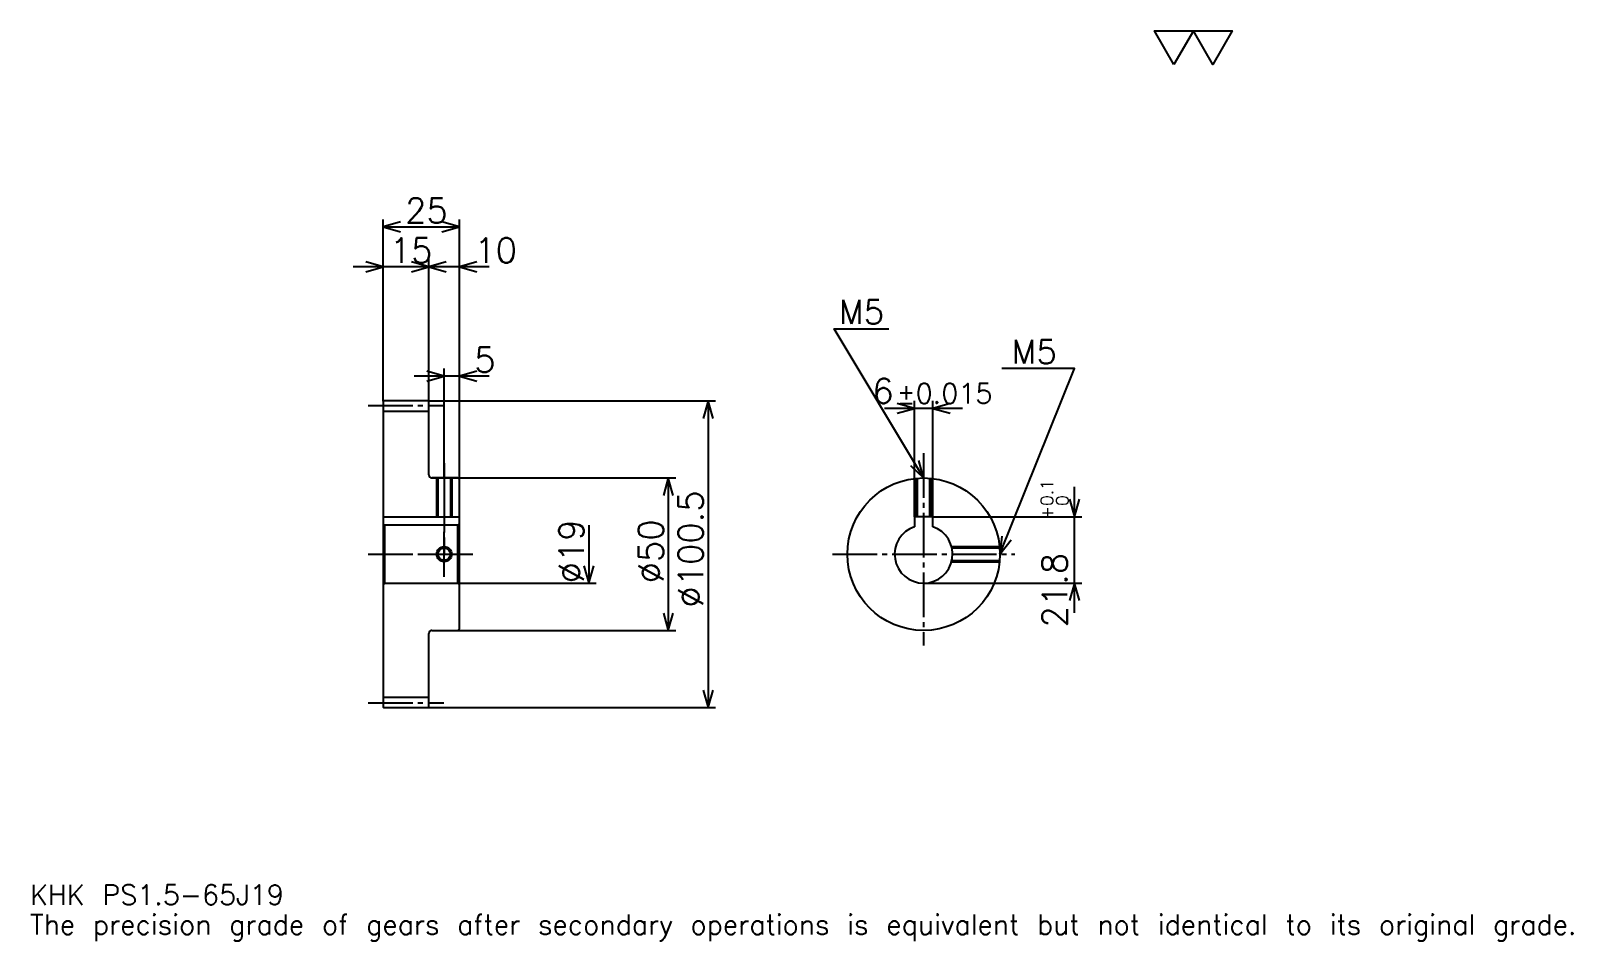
# Model space of a CAD drawing. Extents: x 17 to 522, y 6 to 304.
import ezdxf

# ---------------------------------------------------------------- set-up
doc = ezdxf.new("R2010")
doc.units = 0
doc.linetypes.add('DASHDOT', pattern=[19.565218, 14.673913, -1.630435, 1.630435, -1.630435])
doc.layers.get('0').update_dxf_attribs({"linetype": 'CONTINUOUS'})
doc.layers.add('DASHDOT', color=6, linetype='DASHDOT')
doc.styles.add('KANJI', font='TXT', dxfattribs={"bigfont": 'BIGFONT'})

msp = doc.modelspace()

# ---------------------------------------------------------------- linework, layer by layer
at = {"color": 5}
for p, q in [((132.065216, 183.130432), (132.065216, 242.641296)), ((132.065216, 240.195648), (157.065216, 240.195648)), ((157.065216, 183.130432), (157.065216, 242.641296)), ((147.065216, 183.130432), (147.065216, 229.597839)), ((156.847824, 227.152176), (122.282608, 227.152176)), ((166.847824, 227.152176), (137.282608, 227.152176)), ((152.065216, 183.130432), (152.065216, 193.728256)), ((166.847824, 191.282608), (142.282608, 191.282608)), ((132.065216, 183.030426), (132.065216, 183.130432)), ((146.96521, 183.130432), (157.065216, 183.130432)), ((147.065216, 183.030426), (147.065216, 183.130432)), ((152.065216, 157.880432), (152.065216, 183.130432)), ((152.065216, 157.880432), (152.065216, 183.130432)), ((157.065216, 183.130432), (241.032608, 183.130432)), ((157.065216, 157.380432), (157.065216, 183.130432)), ((238.586945, 183.130432), (238.586945, 82.630432)), ((306.239136, 145.180435), (306.239136, 183.152176)), ((312.239136, 145.180435), (312.239136, 183.152176)), ((322.021729, 180.706512), (296.456543, 180.706512)), ((148.065216, 157.880432), (157.065216, 157.880432)), ((157.065216, 157.880432), (227.989136, 157.880432)), ((225.543488, 157.880432), (225.543488, 107.880432)), ((358.695679, 113.597824), (358.695679, 154.963043)), ((199.456512, 142.380432), (199.456512, 123.380432)), ((312.239136, 145.180435), (361.141296, 145.180435)), ((157.065216, 123.380432), (201.902176, 123.380432)), ((309.239136, 123.380432), (361.141296, 123.380432)), ((148.065216, 107.880432), (157.065216, 107.880432)), ((157.065216, 107.880432), (227.989136, 107.880432)), ((146.96521, 82.630432), (157.065216, 82.630432)), ((157.065216, 82.630432), (241.032608, 82.630432))]:
    msp.add_line(p, q, dxfattribs=at)
at = {"color": 4}
for p, q in [((132.065216, 179.755432), (147.065216, 179.755432)), ((132.065216, 145.180435), (157.065216, 145.180435)), ((132.565216, 142.380432), (132.565216, 123.380432)), ((156.565216, 142.380432), (157.065216, 142.880432)), ((156.565216, 123.380432), (157.065216, 122.880432)), ((132.065216, 86.005432), (147.065216, 86.005432))]:
    msp.add_line(p, q, dxfattribs=at)
at = {"color": 7}
msp.add_lwpolyline([(391.304352, 293.478271), (384.945648, 304.5), (410.380432, 304.5), (404.021729, 293.478271), (397.663055, 304.5), (391.304352, 293.478271)], dxfattribs=at)
at = {"color": 5}
for points in [[(137.771744, 241.82608), (132.065216, 240.195648), (137.771744, 238.565216)], [(151.358688, 238.565216), (157.065216, 240.195648), (151.358688, 241.82608)], [(126.358696, 225.521744), (132.065216, 227.152176), (126.358696, 228.782608)], [(141.358688, 225.521744), (147.065216, 227.152176), (141.358688, 228.782608)], [(152.771744, 228.782608), (147.065216, 227.152176), (152.771744, 225.521744)], [(162.771744, 228.782608), (157.065216, 227.152176), (162.771744, 225.521744)], [(309.239136, 157.880432), (279.891296, 206.793472), (297.82608, 206.793472)], [(146.358688, 189.652176), (152.065216, 191.282608), (146.358688, 192.91304)], [(162.771744, 192.91304), (157.065216, 191.282608), (162.771744, 189.652176)], [(334.239136, 132.880432), (358.695648, 193.75), (334.891296, 193.75)], [(240.217377, 177.42392), (238.586945, 183.130432), (236.956512, 177.42392)], [(300.532593, 179.07608), (306.239136, 180.706512), (300.532593, 182.33696)], [(317.945679, 182.33696), (312.239136, 180.706512), (317.945679, 179.07608)], [(304.90506, 161.934875), (309.239136, 157.880432), (307.701233, 163.612579)], [(227.17392, 152.173904), (225.543488, 157.880432), (223.913055, 152.173904)], [(357.065247, 150.886948), (358.695679, 145.180435), (360.326111, 150.886948)], [(334.85376, 138.783401), (334.239136, 132.880432), (337.879517, 137.567688)], [(197.82608, 129.08696), (199.456512, 123.380432), (201.086945, 129.08696)], [(360.326111, 117.673912), (358.695679, 123.380432), (357.065247, 117.673912)], [(223.913055, 113.586952), (225.543488, 107.880432), (227.17392, 113.586952)], [(236.956512, 88.336952), (238.586945, 82.630432), (240.217377, 88.336952)]]:
    msp.add_lwpolyline(points, dxfattribs=at)
at = {"color": 4}
for points in [[(147.065216, 158.880432), (147.065216, 183.030426), (146.96521, 183.130432), (132.165222, 183.130432), (132.065216, 183.030426), (132.065216, 122.880432)], [(148.065216, 107.880432), (156.565216, 107.880432), (157.065216, 108.380432), (157.065216, 157.380432), (156.565216, 157.880432), (148.065216, 157.880432)], [(149.565216, 157.880432), (149.565216, 145.180435)], [(150.000214, 157.880432), (150.000214, 145.180435)], [(154.130219, 157.880432), (154.130219, 145.180435)], [(154.565216, 157.880432), (154.565216, 145.180435)], [(306.739136, 145.180435), (306.739136, 157.755112)], [(307.174133, 145.180435), (307.174133, 157.794998)], [(311.304138, 145.180435), (311.304138, 157.794998)], [(311.739136, 145.180435), (311.739136, 157.755112)], [(132.065216, 122.880432), (132.565216, 123.380432), (156.565216, 123.380432), (156.565216, 142.380432), (132.565216, 142.380432), (132.065216, 142.880432)], [(312.239136, 141.894318), (312.239136, 145.180435), (306.239136, 145.180435), (306.239136, 141.894318)], [(318.404297, 135.380432), (334.113831, 135.380432)], [(318.511993, 134.945435), (334.153687, 134.945435)], [(318.404297, 130.380432), (334.113831, 130.380432)], [(318.511993, 130.81543), (334.153687, 130.81543)], [(132.065216, 122.880432), (132.065216, 82.730431), (132.165222, 82.630432), (146.96521, 82.630432), (147.065216, 82.730431), (147.065216, 106.880432)]]:
    msp.add_lwpolyline(points, dxfattribs=at)
for centre, radius in [((309.239136, 132.880432), 25), ((152.065216, 132.880432), 2.065)]:
    msp.add_circle(centre, radius, dxfattribs=at)
at = {"color": 7}
msp.add_circle((152.065216, 132.880432), 2.5, dxfattribs=at)
at = {"color": 4}
for centre, radius, start, end in [((148.065216, 158.880432), 1, 180, 270), ((309.239136, 132.880432), 9.5, 108.40848033, 71.59151967), ((148.065216, 106.880432), 1, 90, 180)]:
    msp.add_arc(centre, radius, start, end, dxfattribs=at)
at = {"layer": 'DASHDOT', "color": 7}
for p, q in [((127.173912, 181.630432), (151.956512, 181.630432)), ((309.239136, 166.032608), (309.239136, 102.989128)), ((152.065216, 157.880432), (152.065216, 132.880432)), ((127.173912, 132.880432), (161.956512, 132.880432)), ((279.347839, 132.880432), (339.130432, 132.880432)), ((127.173912, 84.130432), (151.956512, 84.130432))]:
    msp.add_line(p, q, dxfattribs=at)
for points in [[(152.065216, 162.771729), (152.065216, 140.289124)], [(152.065216, 125.489128), (152.065216, 140.271744)], [(144.67392, 132.880432), (159.456512, 132.880432)]]:
    msp.add_lwpolyline(points, dxfattribs=at)

# ---------------------------------------------------------------- texts
at = {"color": 7, "style": 'KANJI'}
for s, height, p in [('25', 8.152174, (139.266296, 241.5)), ('15', 8.152174, (134.266296, 228.456512)), ('10', 8.152174, (161.956512, 228.456512)), ('M5', 7.826087, (281.521729, 208.42392)), ('M5', 7.826087, (338.152161, 195.380432)), ('5', 8.152174, (161.956512, 192.58696)), ('6', 8.152174, (292.411438, 182.33696)), ('%%p0.015', 6.521739, (300.481079, 182.33696)), ('KHK PS1.5-65J19', 6.521739, (16.304348, 17.934782)), ('The precision grade of gears after secondary operations is equivalent but not identical to its original grade.', 6.521739, (16.304348, 8.152174))]:
    msp.add_text(s, height=height, dxfattribs=at).set_placement(p)
for s, height, p in [('%%c100.5', 8.152174, (236.956512, 115.353256)), ('0.1', 4.076087, (351.684814, 148.706711)), ('0', 4.076087, (356.739136, 148.706711)), ('+', 4.076087, (351.684814, 144.141495)), ('%%c19', 8.152174, (197.82608, 123.301628)), ('%%c50', 8.152174, (223.913055, 123.301628)), ('21.8', 8.152174, (356.25, 108.855667))]:
    msp.add_text(s, height=height, rotation=90, dxfattribs=at).set_placement(p)

doc.saveas('drawing.dxf')
